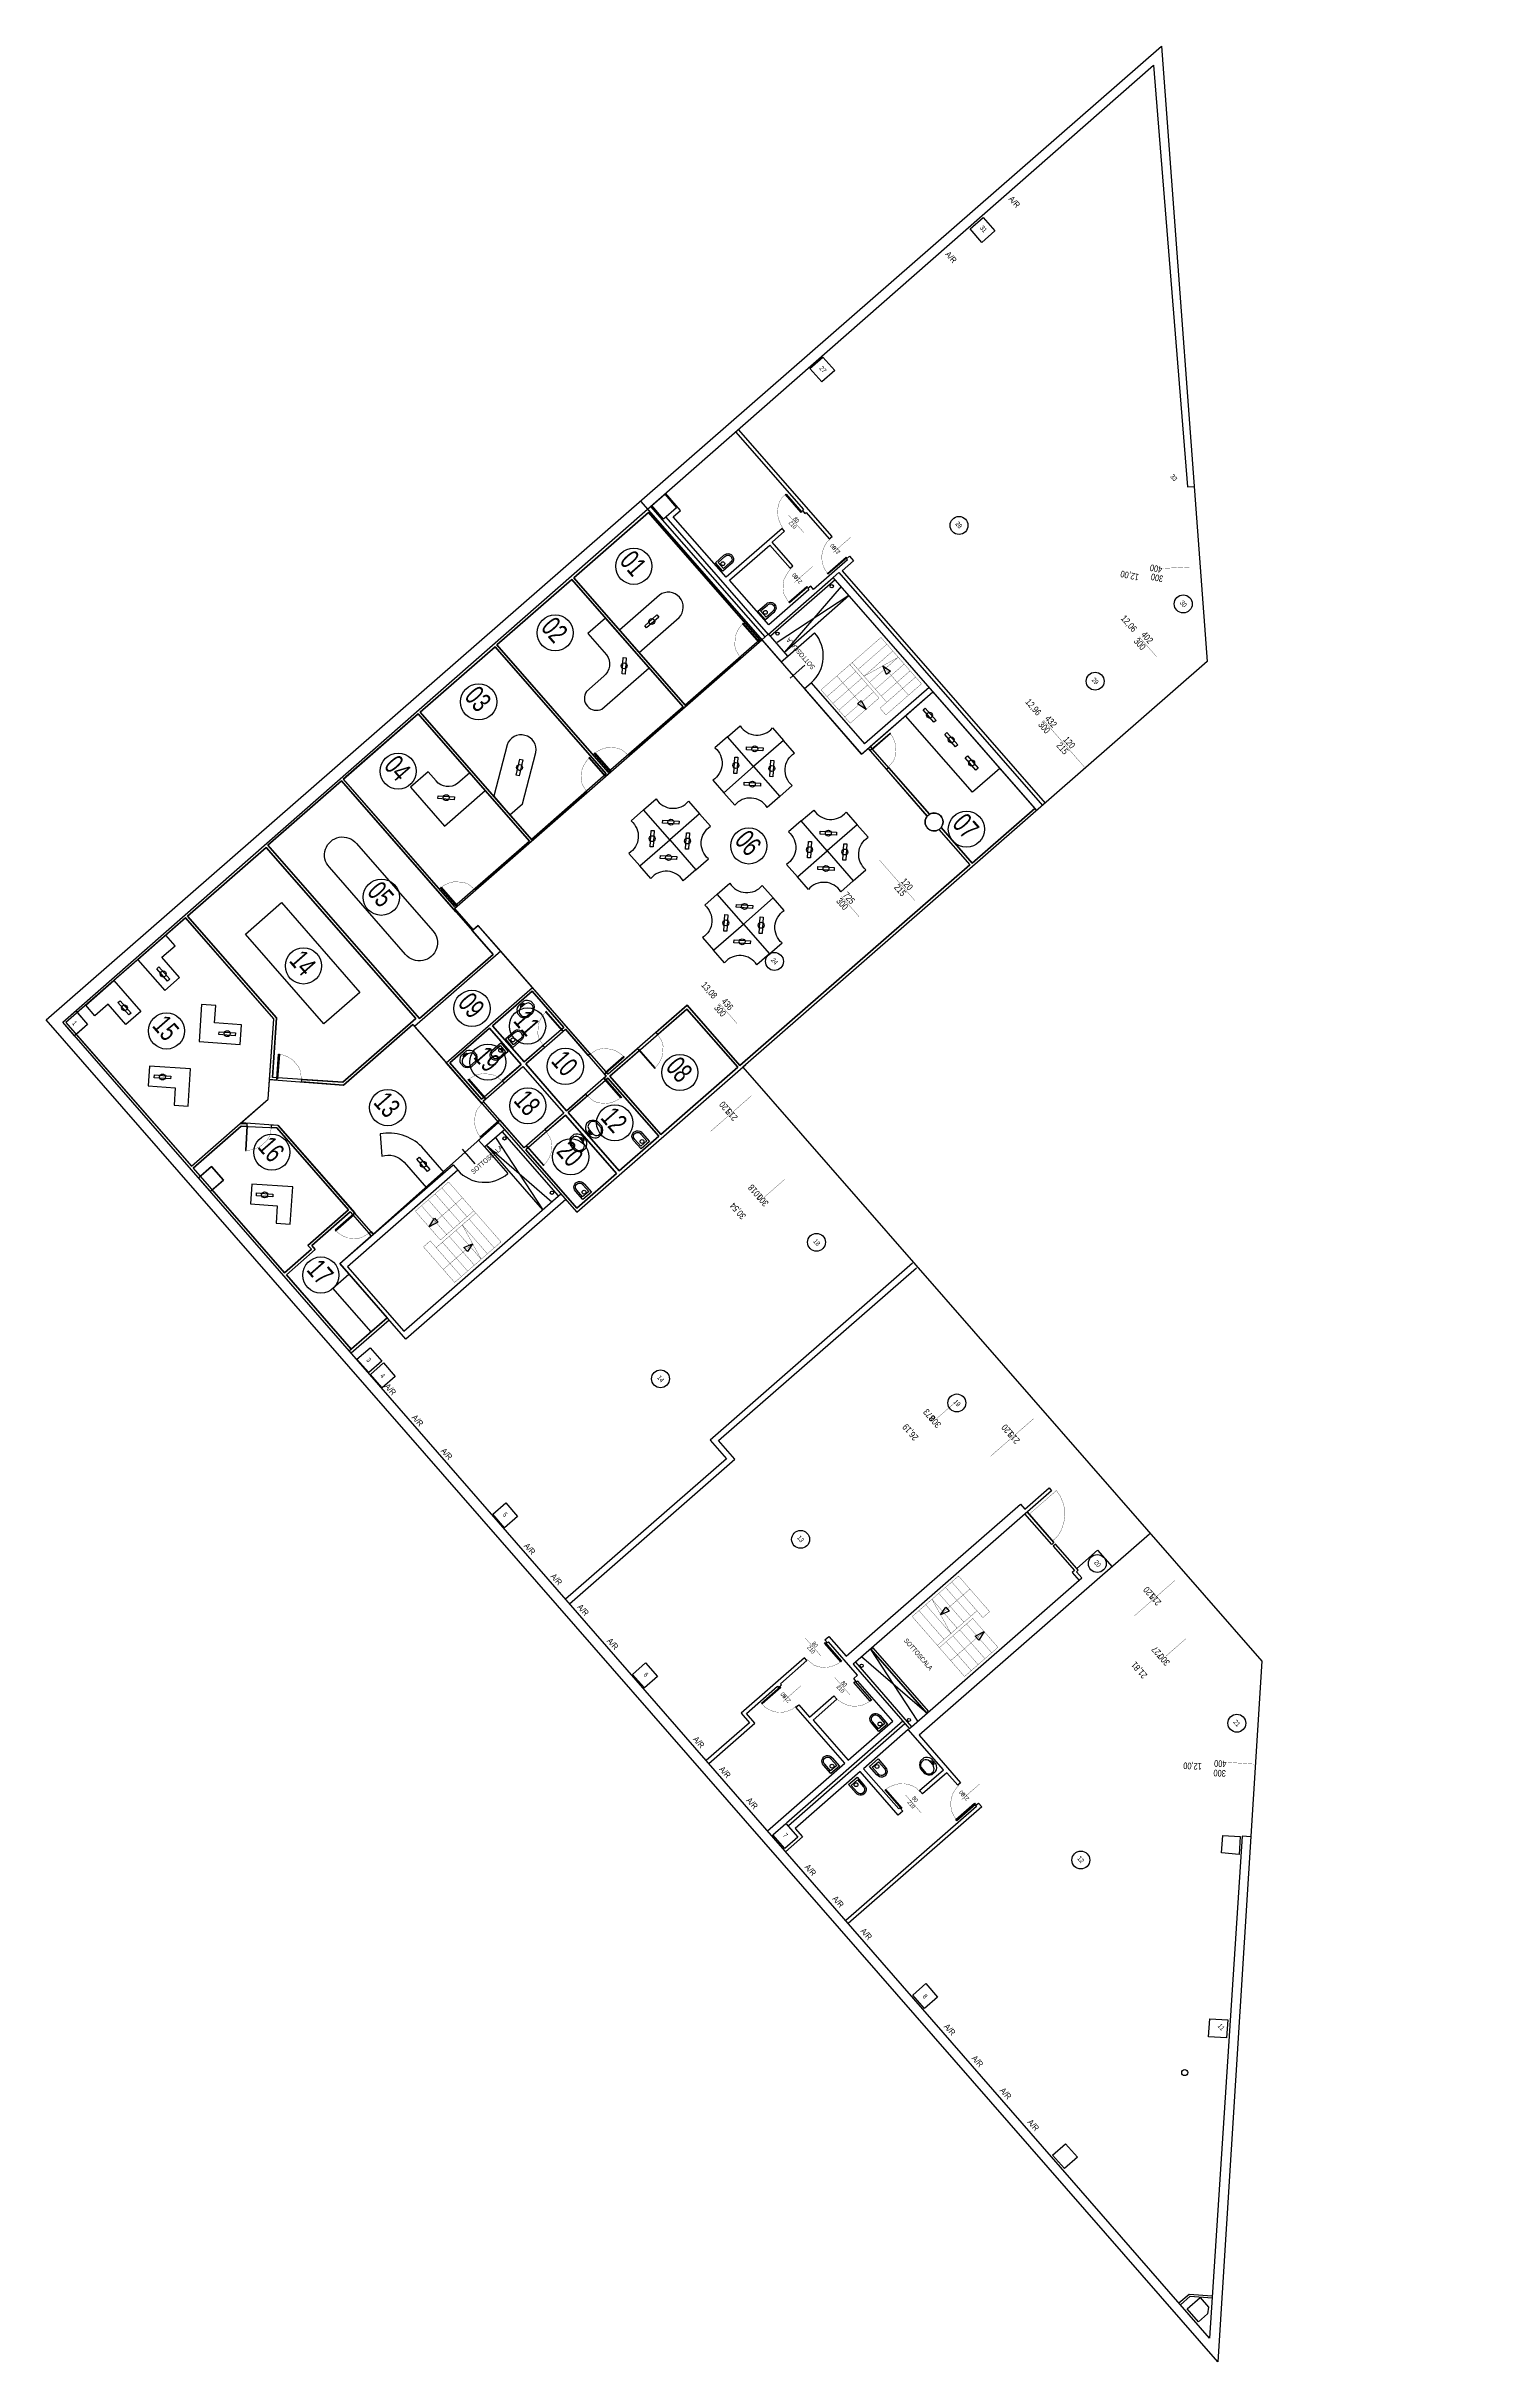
# Model space of a CAD drawing. Header units: inches. Extents: x -72.8 to -24.6, y 51.2 to 129.6.
import ezdxf

# ---------------------------------------------------------------- set-up
doc = ezdxf.new("R2010")
doc.units = ezdxf.units.IN
doc.header["$MEASUREMENT"] = 0
doc.linetypes.add('atContinuous2', pattern=[0])
for name, color, linetype in [('Computer', 200, 'Continuous'), ('Desk', 32, 'Continuous'), ('MURI', 252, 'Continuous'), ('PORTE', 170, 'Continuous'), ('Room', 40, 'Continuous'), ('Sink', 241, 'Continuous'), ('TESTO', 7, 'Continuous'), ('Water', 141, 'Continuous')]:
    doc.layers.add(name, color=color, linetype=linetype)
doc.styles.add('Style13', font='arial.ttf', dxfattribs={"height": 0.2})

# ---------------------------------------------------------------- blocks, each defined once
blk = doc.blocks.new('Water')
for points in [[(-0.191, 0), (-0.191, 0.381, -1.068886), (0.191, 0.381), (0.191, 0)], [(0.14, 0.076), (-0.14, 0.076), (-0.14, 0.381, -1.090909), (0.14, 0.381)]]:
    blk.add_lwpolyline(points, format="xyb", close=True)
blk.add_circle((0.002, 0.167), 0.0651)
blk = doc.blocks.new('Sink')
for points in [[(-0.127, 0, 0.209178), (-0.305, -0.178), (-0.305, -0.33, 0.219637), (-0.102, -0.508), (0.102, -0.508, 0.195887), (0.305, -0.33), (0.305, -0.178, 0.209178), (0.127, 0)], [(0.089, -0.102), (-0.102, -0.102, 0.265564), (-0.254, -0.229), (-0.254, -0.33, 0.236068), (-0.127, -0.457), (0.127, -0.457, 0.2), (0.254, -0.33), (0.254, -0.229), (0.203, -0.152)]]:
    blk.add_lwpolyline(points, format="xyb", close=True)
for centre, radius in [((-0.064, -0.067), 0.0163), ((0, -0.049), 0.027), ((0.063, -0.067), 0.0163)]:
    blk.add_circle(centre, radius)
blk = doc.blocks.new('Computer')
blk.add_lwpolyline([(-0.278, 0.048), (0.277, 0.05), (0.278, -0.05), (-0.278, -0.05)], close=True)
blk.add_circle((0, 0), 0.1)

msp = doc.modelspace()

# ---------------------------------------------------------------- linework, layer by layer
at = {"layer": 'Desk'}
for points in [[(-52.741, 109.039), (-51.39, 110.22, 0.923427), (-52.054, 110.98), (-53.405, 109.799)], [(-53.877, 110.202), (-54.476, 109.679), (-53.845, 108.957, -0.408731), (-53.938, 108.235), (-54.522, 107.724, 0.774023), (-53.998, 107.125), (-52.405, 108.518)], [(-56.683, 103.92), (-56.232, 105.657, 0.923427), (-57.209, 105.911), (-57.66, 104.173), (-57.111, 103.546)], [(-48.867, 105.178), (-49.75, 106.189), (-50.175, 105.817, -0.508486), (-50.249, 104.72), (-49.878, 104.295)], [(-48.867, 105.178), (-49.75, 106.189), (-49.325, 106.56, 0.508486), (-48.228, 106.486), (-47.856, 106.061)], [(-48.867, 105.178), (-47.984, 104.167), (-47.559, 104.539, -0.508486), (-47.485, 105.636), (-47.856, 106.061)], [(-57.947, 104.366), (-58.47, 104.965), (-58.884, 104.603, -0.408731), (-59.607, 104.696), (-59.877, 105.004), (-60.476, 104.481), (-59.324, 103.163)], [(-48.867, 105.178), (-47.984, 104.167), (-48.409, 103.796, 0.508486), (-49.506, 103.87), (-49.878, 104.295)], [(-51.704, 102.699), (-52.587, 103.71), (-53.012, 103.338, -0.508486), (-53.086, 102.241), (-52.714, 101.816)], [(-51.704, 102.699), (-52.587, 103.71), (-52.162, 104.081, 0.508486), (-51.065, 104.008), (-50.693, 103.582)], [(-51.704, 102.699), (-50.821, 101.689), (-50.396, 102.06, -0.508486), (-50.322, 103.157), (-50.693, 103.582)], [(-46.375, 102.326), (-47.258, 103.337), (-46.833, 103.708, 0.508486), (-45.736, 103.635), (-45.364, 103.209)], [(-62.304, 102.576), (-59.725, 99.624, -1.024977), (-60.643, 98.821), (-63.223, 101.774, -1.024977)], [(-51.704, 102.699), (-50.821, 101.689), (-51.246, 101.317, 0.508486), (-52.343, 101.391), (-52.714, 101.816)], [(-46.375, 102.326), (-47.258, 103.337), (-47.683, 102.965, -0.508486), (-47.757, 101.868), (-47.386, 101.443)], [(-46.375, 102.326), (-45.492, 101.316), (-45.067, 101.687, -0.508486), (-44.993, 102.784), (-45.364, 103.209)], [(-46.375, 102.326), (-45.492, 101.316), (-45.917, 100.944, 0.508486), (-47.014, 101.018), (-47.386, 101.443)], [(-49.212, 99.847), (-50.095, 100.858), (-49.67, 101.23, 0.508486), (-48.573, 101.156), (-48.201, 100.731)], [(-49.212, 99.847), (-50.095, 100.858), (-50.52, 100.487, -0.508486), (-50.594, 99.389), (-50.222, 98.964)], [(-49.212, 99.847), (-48.329, 98.837), (-47.904, 99.208, -0.508486), (-47.83, 100.305), (-48.201, 100.731)], [(-49.212, 99.847), (-48.329, 98.837), (-48.754, 98.465, 0.508486), (-49.851, 98.539), (-50.222, 98.964)], [(-59.337, 91.443), (-60.097, 92.313, 0.248683), (-61.502, 92.747), (-61.451, 91.995, -0.290931), (-60.694, 91.791), (-59.934, 90.922)]]:
    msp.add_lwpolyline(points, format="xyb", close=True, dxfattribs=at)
for points in [[(-42.797, 107.706), (-40.534, 105.116), (-41.458, 104.309), (-43.721, 106.899)], [(-64.844, 100.573), (-62.191, 97.536), (-63.41, 96.471), (-66.063, 99.507)], [(-68.292, 98.035), (-68.888, 98.725), (-68.444, 99.113), (-68.758, 99.473), (-69.708, 98.642), (-68.795, 97.596)], [(-70.106, 96.451), (-70.709, 97.134), (-71.153, 96.745), (-71.468, 97.105), (-70.517, 97.935), (-69.603, 96.89)], [(-66.199, 96.442), (-67.108, 96.508), (-67.068, 97.097), (-67.545, 97.129), (-67.629, 95.87), (-66.244, 95.776)], [(-69.349, 94.373), (-68.44, 94.307), (-68.479, 93.718), (-68.003, 93.686), (-67.918, 94.945), (-69.304, 95.038)], [(-65.893, 90.38), (-64.984, 90.314), (-65.023, 89.725), (-64.547, 89.693), (-64.462, 90.953), (-65.848, 91.046)], [(-61.809, 86.051), (-63.102, 87.531), (-62.56, 88.005), (-61.266, 86.524)]]:
    msp.add_lwpolyline(points, close=True, dxfattribs=at)
at = {"layer": 'MURI'}
for p, q in [((-49.474, 116.506), (-47.175, 113.875)), ((-46.209, 112.963), (-49.378, 116.59)), ((-51.337, 113.849), (-51.843, 114.427)), ((-52.423, 113.774), (-54.95, 111.566)), ((-52.694, 114.165), (-47.936, 108.718)), ((-48.659, 109.467), (-52.423, 113.774)), ((-52.418, 113.85), (-48.589, 109.466)), ((-52.418, 113.849), (-48.588, 109.467)), ((-48.474, 109.567), (-52.349, 113.983)), ((-51.586, 113.632), (-51.337, 113.849)), ((-49.797, 111.584), (-51.586, 113.632)), ((-47.175, 113.875), (-47.213, 113.841)), ((-47.213, 113.841), (-47.129, 113.746)), ((-47.129, 113.746), (-47.091, 113.779)), ((-47.091, 113.779), (-46.305, 112.88)), ((-51.842, 113.616), (-48.378, 109.651)), ((-47.902, 113.239), (-49.797, 111.584)), ((-48.24, 112.776), (-47.818, 113.144)), ((-47.818, 113.144), (-47.902, 113.239)), ((-46.305, 112.88), (-46.209, 112.963)), ((-49.677, 111.486), (-48.318, 112.673)), ((-48.318, 112.673), (-47.633, 111.888)), ((-47.537, 111.972), (-48.24, 112.776)), ((-45.686, 112.172), (-46.835, 111.168)), ((-45.49, 112.14), (-45.873, 111.806)), ((-45.72, 112.21), (-45.624, 112.294)), ((-45.686, 112.172), (-45.72, 112.21)), ((-45.624, 112.294), (-45.49, 112.14)), ((-55.017, 111.508), (-57.55, 109.295)), ((-51.253, 107.2), (-55.017, 111.508)), ((-54.95, 111.566), (-51.186, 107.259)), ((-48.356, 109.974), (-49.677, 111.486)), ((-48.378, 109.651), (-46.177, 111.574)), ((-46.11, 111.498), (-48.292, 109.591)), ((-45.909, 111.268), (-47.824, 109.055)), ((-47.633, 111.888), (-47.537, 111.972)), ((-46.935, 111.283), (-47.031, 111.199)), ((-46.835, 111.168), (-46.935, 111.283)), ((-46.177, 111.574), (-45.986, 111.741)), ((-39.286, 103.689), (-46.177, 111.574)), ((-45.986, 111.741), (-39.095, 103.856)), ((-45.873, 111.806), (-38.999, 103.94)), ((-46.997, 111.161), (-48.356, 109.974)), ((-45.642, 110.962), (-48.072, 109.378)), ((-47.824, 109.055), (-45.642, 110.962)), ((-47.031, 111.199), (-46.997, 111.161)), ((-57.617, 109.236), (-60.15, 107.023)), ((-53.853, 104.928), (-57.617, 109.236)), ((-57.55, 109.295), (-53.786, 104.987)), ((-48.698, 109.432), (-48.659, 109.467)), ((-48.668, 109.397), (-48.698, 109.432)), ((-48.588, 109.467), (-48.668, 109.397)), ((-48.589, 109.466), (-48.668, 109.397)), ((-48.589, 109.466), (-48.629, 109.432)), ((-48.358, 109.668), (-48.588, 109.467)), ((-47.705, 108.919), (-48.358, 109.668)), ((-47.936, 108.718), (-47.705, 108.919)), ((-49.308, 108.838), (-53.078, 105.544)), ((-51.186, 107.259), (-49.338, 108.873)), ((-47.147, 107.816), (-46.916, 108.017)), ((-45.212, 105.596), (-47.147, 107.816)), ((-46.916, 108.017), (-45.109, 105.949)), ((-45.212, 105.596), (-42.797, 107.706)), ((-42.927, 107.855), (-45.109, 105.949)), ((-60.217, 106.964), (-62.75, 104.751)), ((-56.453, 102.656), (-60.217, 106.964)), ((-60.15, 107.023), (-56.385, 102.715)), ((-51.253, 107.2), (-53.109, 105.578)), ((-44.988, 105.792), (-44.927, 105.722)), ((-44.856, 105.784), (-44.927, 105.722)), ((-44.917, 105.854), (-44.856, 105.784)), ((-53.786, 104.987), (-53.74, 105.026)), ((-53.74, 105.026), (-53.71, 104.992)), ((-53.109, 105.578), (-53.078, 105.544)), ((-44.375, 105.09), (-44.304, 105.152)), ((-42.988, 103.503), (-44.375, 105.09)), ((-44.304, 105.152), (-42.916, 103.564)), ((-62.817, 104.692), (-65.3, 102.522)), ((-58.942, 100.257), (-62.817, 104.692)), ((-62.75, 104.751), (-58.985, 100.443)), ((-54.499, 104.302), (-58.278, 101)), ((-56.385, 102.715), (-54.53, 104.337)), ((-54.53, 104.337), (-54.499, 104.302)), ((-53.898, 104.889), (-53.853, 104.928)), ((-53.868, 104.854), (-53.898, 104.889)), ((-53.71, 104.992), (-53.868, 104.854)), ((-41.468, 101.906), (-39.348, 103.759)), ((-58.309, 101.035), (-56.453, 102.656)), ((-42.593, 103.051), (-41.551, 101.858)), ((-42.523, 103.114), (-41.468, 101.906)), ((-65.366, 102.437), (-68.022, 100.116)), ((-60.294, 96.657), (-65.366, 102.437)), ((-65.3, 102.522), (-60.168, 96.648)), ((-49.332, 95.059), (-41.551, 101.858)), ((-58.91, 100.448), (-58.989, 100.379)), ((-58.989, 100.379), (-58.908, 100.287)), ((-58.985, 100.443), (-58.94, 100.483)), ((-58.94, 100.483), (-58.91, 100.448)), ((-58.278, 101), (-58.309, 101.035)), ((-68.091, 100.055), (-72.138, 96.519)), ((-65.096, 96.641), (-68.088, 100.058)), ((-68.022, 100.116), (-65.007, 96.68)), ((-58.908, 100.287), (-58.942, 100.257)), ((-58.39, 99.625), (-58.186, 99.804)), ((-57.684, 98.818), (-58.39, 99.625)), ((-58.186, 99.804), (-57.421, 98.929)), ((-57.421, 98.929), (-60.338, 96.381)), ((-60.168, 96.648), (-57.684, 98.818)), ((-59.269, 95.157), (-56.352, 97.705)), ((-56.363, 97.577), (-57.704, 96.405)), ((-55.293, 96.353), (-56.363, 97.577)), ((-54.392, 95.462), (-56.352, 97.705)), ((-72.138, 96.519), (-67.888, 91.656)), ((-65.243, 94.589), (-65.096, 96.641)), ((-65.007, 96.68), (-65.143, 94.668)), ((-62.763, 94.499), (-60.294, 96.657)), ((-60.397, 96.448), (-62.744, 94.397)), ((-60.397, 96.448), (-60.338, 96.381)), ((-57.704, 96.405), (-56.635, 95.181)), ((-52.166, 96.185), (-51.117, 97.101)), ((-51.124, 96.972), (-52.105, 96.115)), ((-49.4, 95), (-51.124, 96.972)), ((-51.117, 97.101), (-49.333, 95.058)), ((-59.14, 95.15), (-57.798, 96.323)), ((-57.798, 96.323), (-56.729, 95.099)), ((-56.635, 95.181), (-55.993, 95.742)), ((-55.934, 95.674), (-56.576, 95.113)), ((-55.993, 95.742), (-55.934, 95.674)), ((-55.363, 96.292), (-55.293, 96.353)), ((-55.304, 96.225), (-55.363, 96.292)), ((-55.235, 96.286), (-55.304, 96.225)), ((-54.462, 95.401), (-55.235, 96.286)), ((-52.795, 95.631), (-53.786, 94.765)), ((-52.795, 95.631), (-52.736, 95.563)), ((-52.105, 96.115), (-52.166, 96.185)), ((-58.063, 93.778), (-59.269, 95.157)), ((-58.07, 93.927), (-59.14, 95.15)), ((-56.729, 95.099), (-57.371, 94.538)), ((-57.312, 94.47), (-56.67, 95.032)), ((-56.67, 95.032), (-55.289, 93.451)), ((-56.576, 95.113), (-55.195, 93.533)), ((-54.847, 90.093), (-49.124, 95.091)), ((-54.392, 95.462), (-54.462, 95.401)), ((-53.91, 94.77), (-53.842, 94.828)), ((-53.786, 94.765), (-53.842, 94.828)), ((-52.736, 95.563), (-53.728, 94.697)), ((-52.004, 92.724), (-49.4, 95)), ((-65.006, 94.568), (-65.243, 94.585)), ((-65.143, 94.668), (-65, 94.657)), ((-65, 94.657), (-65.006, 94.568)), ((-64.163, 94.504), (-64.157, 94.593)), ((-62.744, 94.397), (-64.163, 94.504)), ((-64.157, 94.593), (-62.763, 94.499)), ((-57.371, 94.538), (-57.312, 94.47)), ((-55.195, 93.533), (-54.555, 94.093)), ((-54.555, 94.093), (-54.496, 94.026)), ((-53.923, 94.645), (-53.854, 94.706)), ((-53.864, 94.578), (-53.923, 94.645)), ((-53.854, 94.706), (-53.91, 94.77)), ((-53.795, 94.638), (-53.864, 94.578)), ((-52.071, 92.666), (-53.795, 94.638)), ((-53.728, 94.697), (-52.004, 92.724)), ((-58.001, 93.987), (-58.07, 93.927)), ((-58.063, 93.778), (-57.994, 93.838)), ((-57.942, 93.92), (-58.012, 93.859)), ((-58.012, 93.859), (-58.012, 93.859)), ((-58.012, 93.859), (-57.994, 93.838)), ((-57.942, 93.92), (-58.001, 93.987)), ((-55.289, 93.451), (-55.93, 92.892)), ((-55.871, 92.824), (-55.23, 93.384)), ((-55.23, 93.384), (-53.506, 91.411)), ((-54.496, 94.026), (-55.137, 93.466)), ((-55.137, 93.466), (-53.413, 91.493)), ((-67.888, 91.656), (-66.236, 93.1)), ((-66.201, 93.009), (-67.828, 91.587)), ((-66.236, 93.1), (-66.012, 93.089)), ((-66.017, 92.999), (-66.201, 93.009)), ((-66.012, 93.089), (-66.017, 92.999)), ((-65.183, 92.957), (-65.179, 93.047)), ((-64.998, 92.948), (-65.183, 92.957)), ((-64.956, 93.036), (-65.179, 93.047)), ((-62.574, 90.174), (-64.998, 92.948)), ((-64.956, 93.036), (-62.365, 90.071)), ((-58.175, 92.537), (-57.498, 93.128)), ((-58.175, 92.537), (-57.974, 92.306)), ((-57.974, 92.306), (-57.297, 92.897)), ((-57.603, 92.629), (-56.002, 90.179)), ((-57.442, 93.207), (-57.513, 93.144)), ((-57.464, 93.088), (-57.513, 93.144)), ((-57.464, 93.088), (-54.847, 90.093)), ((-56.631, 92.279), (-57.442, 93.207)), ((-57.386, 93.143), (-57.442, 93.207)), ((-55.466, 90.648), (-57.373, 92.829)), ((-55.93, 92.892), (-55.871, 92.824)), ((-53.413, 91.493), (-52.071, 92.666)), ((-62.872, 88.362), (-59.038, 91.703)), ((-59.038, 91.703), (-58.876, 91.517)), ((-56.002, 90.179), (-57.909, 92.361)), ((-57.909, 92.361), (-55.696, 90.447)), ((-56.561, 92.34), (-56.631, 92.279)), ((-56.572, 92.212), (-56.502, 92.272)), ((-54.848, 90.239), (-56.572, 92.212)), ((-56.502, 92.272), (-56.561, 92.34)), ((-67.828, 91.587), (-64.738, 88.05)), ((-58.876, 91.517), (-62.609, 88.254)), ((-53.506, 91.411), (-54.848, 90.239)), ((-63.945, 88.976), (-62.574, 90.174)), ((-60.702, 86.072), (-55.39, 90.714)), ((-55.223, 90.523), (-60.631, 85.797)), ((-62.514, 90.105), (-63.817, 88.966)), ((-62.432, 90.012), (-62.514, 90.105)), ((-62.365, 90.071), (-62.432, 90.012)), ((-61.88, 89.38), (-61.813, 89.439)), ((-61.805, 89.294), (-61.88, 89.38)), ((-61.813, 89.439), (-61.738, 89.353)), ((-64.738, 88.05), (-63.829, 88.844)), ((-63.703, 88.835), (-64.678, 87.982)), ((-63.829, 88.844), (-63.945, 88.976)), ((-63.817, 88.966), (-63.703, 88.835)), ((-64.678, 87.982), (-62.479, 85.465)), ((-60.631, 85.797), (-62.872, 88.362)), ((-62.609, 88.254), (-60.702, 86.072)), ((-43.488, 88.373), (-50.34, 82.386)), ((-50.053, 82.367), (-43.356, 88.219)), ((-62.553, 85.403), (-61.266, 86.524)), ((-61.2, 86.448), (-62.485, 85.324)), ((-50.34, 82.386), (-49.788, 81.754)), ((-49.501, 81.735), (-50.053, 82.367)), ((-49.788, 81.754), (-55.229, 77)), ((-55.096, 76.846), (-49.501, 81.735)), ((-39.69, 80.048), (-38.867, 80.767)), ((-38.867, 80.767), (-38.783, 80.671)), ((-45.735, 75.069), (-39.84, 80.22)), ((-38.783, 80.671), (-45.424, 74.868)), ((-39.84, 80.22), (-39.69, 80.048)), ((-39.606, 79.952), (-38.703, 78.919)), ((-38.703, 78.919), (-39.606, 79.952)), ((-35.469, 79.196), (-43.267, 72.399)), ((-38.78, 78.852), (-39.683, 79.885)), ((-38.703, 78.919), (-38.78, 78.852)), ((-38.653, 78.861), (-38.73, 78.794)), ((-38.73, 78.794), (-38.01, 77.971)), ((-37.934, 78.038), (-38.653, 78.861)), ((-37.934, 78.038), (-37.226, 78.657)), ((-37.226, 78.657), (-36.734, 78.093)), ((-43.518, 72.686), (-37.757, 77.72)), ((-38.01, 77.971), (-38.087, 77.904)), ((-38.087, 77.904), (-37.853, 77.636)), ((-37.941, 77.931), (-37.884, 77.981)), ((-37.757, 77.72), (-37.941, 77.931)), ((-37.884, 77.981), (-37.934, 78.038)), ((-46.454, 75.622), (-46.32, 75.739)), ((-46.371, 75.526), (-46.454, 75.622)), ((-46.333, 75.56), (-46.371, 75.526)), ((-45.346, 74.43), (-46.333, 75.56)), ((-46.32, 75.739), (-45.735, 75.069)), ((-43.307, 72.87), (-44.908, 75.32)), ((-44.908, 75.32), (-43.001, 73.138)), ((-44.891, 75.3), (-44.834, 75.351)), ((-43.018, 73.157), (-44.891, 75.3)), ((-44.834, 75.351), (-42.96, 73.207)), ((-47.143, 75.02), (-49.287, 73.147)), ((-47.959, 74.138), (-47.06, 74.924)), ((-47.06, 74.924), (-47.143, 75.02)), ((-45.424, 74.868), (-45.501, 74.801)), ((-45.501, 74.801), (-43.594, 72.619)), ((-45.424, 74.868), (-43.518, 72.686)), ((-43.001, 73.138), (-45.214, 75.052)), ((-49.108, 73.135), (-48.055, 74.054)), ((-48.055, 74.054), (-48.022, 74.016)), ((-48.022, 74.016), (-47.926, 74.1)), ((-47.926, 74.1), (-47.959, 74.138)), ((-46.973, 73.009), (-46.15, 73.728)), ((-46.15, 73.728), (-46.049, 73.613)), ((-45.48, 74.313), (-45.346, 74.43)), ((-45.379, 74.199), (-45.48, 74.313)), ((-45.341, 74.232), (-45.379, 74.199)), ((-44.154, 72.873), (-45.341, 74.232)), ((-49.287, 73.147), (-49.003, 72.821)), ((-48.823, 72.809), (-49.108, 73.135)), ((-47.436, 73.346), (-47.341, 73.43)), ((-45.781, 71.452), (-47.436, 73.346)), ((-47.341, 73.43), (-46.973, 73.009)), ((-46.049, 73.613), (-46.853, 72.911)), ((-46.853, 72.911), (-45.666, 71.552)), ((-45.666, 71.552), (-44.154, 72.873)), ((-42.96, 73.207), (-43.018, 73.157)), ((-49.003, 72.821), (-50.47, 71.539)), ((-50.387, 71.443), (-48.823, 72.809)), ((-43.812, 72.868), (-47.754, 69.423)), ((-47.688, 69.346), (-43.745, 72.792)), ((-43.633, 72.586), (-45.145, 71.265)), ((-42.445, 71.227), (-43.633, 72.586)), ((-43.594, 72.619), (-43.518, 72.686)), ((-43.267, 72.399), (-41.862, 70.791)), ((-48.4, 69.163), (-45.781, 71.452)), ((-45.26, 71.164), (-47.46, 69.241)), ((-43.972, 69.691), (-45.26, 71.164)), ((-45.145, 71.265), (-43.957, 69.906)), ((-43.249, 70.525), (-42.445, 71.227)), ((-43.149, 70.41), (-43.249, 70.525)), ((-42.326, 71.129), (-43.149, 70.41)), ((-41.958, 70.708), (-42.326, 71.129)), ((-41.862, 70.791), (-41.958, 70.708)), ((-41.322, 69.981), (-45.749, 66.122)), ((-41.143, 69.969), (-45.661, 66.021)), ((-43.819, 69.824), (-43.972, 69.691)), ((-43.957, 69.906), (-43.919, 69.939)), ((-43.919, 69.939), (-43.819, 69.824)), ((-41.356, 70.019), (-41.26, 70.103)), ((-41.322, 69.981), (-41.356, 70.019)), ((-41.26, 70.103), (-41.143, 69.969)), ((-47.46, 69.241), (-47.21, 68.954)), ((-47.21, 68.954), (-47.782, 68.454)), ((-34.473, 53.183), (-34.13, 53.483)), ((-34.422, 53.126), (-34.099, 53.409)), ((-34.13, 53.483), (-33.344, 53.43)), ((-34.099, 53.409), (-33.348, 53.36))]:
    msp.add_line(p, q, dxfattribs=at)
for points in [[(-35.065, 129.553), (-33.513, 108.734), (-49.226, 95.002), (-31.666, 74.906), (-33.154, 51.196), (-72.8, 96.613)], [(-41.099, 123.763), (-40.698, 123.303), (-41.138, 122.919), (-41.539, 123.378)], [(-46.521, 119.037), (-46.12, 118.577), (-46.56, 118.193), (-46.961, 118.652)], [(-51.873, 114.399), (-51.471, 113.94), (-51.911, 113.555), (-52.313, 114.015)], [(-71.806, 96.909), (-71.404, 96.449), (-71.844, 96.065), (-72.246, 96.524)], [(-67.207, 91.645), (-66.805, 91.186), (-67.245, 90.801), (-67.647, 91.261)], [(-61.846, 85.511), (-61.445, 85.052), (-61.885, 84.667), (-62.287, 85.127)], [(-61.395, 84.995), (-60.994, 84.535), (-61.434, 84.151), (-61.835, 84.61)], [(-57.256, 80.258), (-56.855, 79.799), (-57.295, 79.414), (-57.696, 79.873)], [(-52.523, 74.842), (-52.122, 74.382), (-52.562, 73.998), (-52.963, 74.457)], [(-47.774, 69.406), (-47.372, 68.947), (-47.812, 68.562), (-48.214, 69.022)], [(-32.403, 68.966), (-32.441, 68.356), (-33.032, 68.414), (-32.993, 69.005)], [(-43.041, 63.99), (-42.639, 63.531), (-43.08, 63.146), (-43.481, 63.605)], [(-33.43, 62.803), (-32.82, 62.761), (-32.861, 62.152), (-33.471, 62.193)], [(-38.308, 58.574), (-37.907, 58.114), (-38.347, 57.73), (-38.748, 58.189)], [(-33.759, 53.368), (-33.475, 53.043), (-33.508, 52.811), (-33.815, 52.543), (-34.199, 52.983)]]:
    msp.add_lwpolyline(points, close=True, dxfattribs=at)
for points in [[(-32.039, 68.961), (-32.33, 68.979), (-33.437, 51.995), (-72.246, 96.524), (-35.337, 128.911), (-34.184, 114.643), (-33.955, 114.66)], [(-44.494, 108.589), (-44.236, 108.41), (-44.37, 108.292), (-44.494, 108.589), (-44.494, 108.589)], [(-44.494, 108.589), (-44.236, 108.41), (-44.37, 108.292), (-44.494, 108.589), (-44.494, 108.589)], [(-45.062, 107.114), (-45.356, 107.296), (-45.222, 107.413), (-45.062, 107.114), (-45.062, 107.114)], [(-45.062, 107.114), (-45.356, 107.296), (-45.222, 107.413), (-45.062, 107.114), (-45.062, 107.114)], [(-59.848, 89.597), (-59.666, 89.891), (-59.549, 89.757), (-59.848, 89.597), (-59.848, 89.597)], [(-59.848, 89.597), (-59.666, 89.891), (-59.549, 89.757), (-59.848, 89.597), (-59.848, 89.597)], [(-58.373, 89.03), (-58.552, 88.772), (-58.67, 88.906), (-58.373, 89.03), (-58.373, 89.03)], [(-58.373, 89.03), (-58.552, 88.772), (-58.67, 88.906), (-58.373, 89.03), (-58.373, 89.03)], [(-42.542, 76.475), (-42.363, 76.733), (-42.246, 76.599), (-42.542, 76.475), (-42.542, 76.475)], [(-42.542, 76.475), (-42.363, 76.733), (-42.246, 76.599), (-42.542, 76.475), (-42.542, 76.475)], [(-41.067, 75.908), (-41.249, 75.614), (-41.366, 75.748), (-41.067, 75.908), (-41.067, 75.908)], [(-41.067, 75.908), (-41.249, 75.614), (-41.366, 75.748), (-41.067, 75.908), (-41.067, 75.908)]]:
    msp.add_lwpolyline(points, dxfattribs=at)
at = {"layer": 'MURI', "const_width": 0.00897}
for points in [[(-44.556, 109.548), (-46.585, 107.775)], [(-44.355, 109.318), (-45.331, 108.465)], [(-44.155, 109.089), (-45.131, 108.236)], [(-43.185, 107.978), (-44.556, 109.548)], [(-45.408, 108.398), (-46.384, 107.545)], [(-45.207, 108.169), (-46.183, 107.316)], [(-45.062, 107.114), (-46.049, 108.243)], [(-44.622, 107.499), (-45.609, 108.628)], [(-44.361, 107.355), (-45.532, 108.695)], [(-45.131, 108.236), (-43.971, 108.878)], [(-43.971, 108.878), (-44.947, 108.025)], [(-43.971, 108.878), (-44.947, 108.025)], [(-43.77, 108.648), (-44.746, 107.795)], [(-43.385, 108.208), (-44.591, 107.155)], [(-43.569, 108.419), (-44.545, 107.566)], [(-43.625, 107.594), (-44.494, 108.589)], [(-43.385, 108.208), (-44.361, 107.355)], [(-45.598, 106.646), (-46.585, 107.775)], [(-45.007, 107.939), (-45.983, 107.086)], [(-44.806, 107.709), (-45.782, 106.856)], [(-44.622, 107.499), (-45.598, 106.646)], [(-44.39, 106.925), (-43.185, 107.978)], [(-44.161, 107.126), (-43.185, 107.978)], [(-44.591, 107.155), (-44.39, 106.925)], [(-44.574, 107.135), (-44.39, 106.925)], [(-60.316, 90.133), (-59.187, 91.12)], [(-58.564, 89.943), (-59.417, 90.919)], [(-57.414, 89.091), (-59.187, 91.12)], [(-59.463, 89.157), (-60.316, 90.133)], [(-59.253, 89.341), (-60.106, 90.317)], [(-59.023, 89.542), (-59.876, 90.518)], [(-59.848, 89.597), (-58.719, 90.584)], [(-58.793, 89.743), (-59.646, 90.719)], [(-59.463, 89.157), (-58.334, 90.144)], [(-59.607, 88.897), (-58.267, 90.067)], [(-58.084, 88.506), (-58.937, 89.482)], [(-58.084, 88.506), (-58.937, 89.482)], [(-58.726, 89.666), (-58.084, 88.506)], [(-57.874, 88.69), (-58.726, 89.666)], [(-57.644, 88.891), (-58.497, 89.867)], [(-59.807, 89.126), (-60.037, 88.926)], [(-59.827, 89.11), (-60.037, 88.926)], [(-60.037, 88.926), (-58.984, 87.72)], [(-59.836, 88.696), (-58.984, 87.72)], [(-58.754, 87.921), (-59.807, 89.126)], [(-58.754, 87.921), (-59.607, 88.897)], [(-58.543, 88.105), (-59.396, 89.081)], [(-59.368, 88.16), (-58.373, 89.03)], [(-58.314, 88.305), (-59.167, 89.281)], [(-58.984, 87.72), (-57.414, 89.091)], [(-41.932, 77.785), (-43.501, 76.414)], [(-42.161, 77.584), (-41.308, 76.608)], [(-42.161, 77.584), (-41.108, 76.379)], [(-41.079, 76.809), (-41.932, 77.785)], [(-40.878, 76.579), (-41.932, 77.785)], [(-43.042, 76.815), (-42.189, 75.839)], [(-42.831, 76.999), (-41.978, 76.023)], [(-42.189, 75.839), (-42.831, 76.999)], [(-42.831, 76.999), (-41.978, 76.023)], [(-42.602, 77.2), (-41.749, 76.224)], [(-41.547, 77.345), (-42.542, 76.475)], [(-42.372, 77.4), (-41.519, 76.424)], [(-43.501, 76.414), (-41.728, 74.385)], [(-43.271, 76.614), (-42.418, 75.638)], [(-41.308, 76.608), (-42.648, 75.438)], [(-41.452, 76.348), (-42.581, 75.361)], [(-41.663, 76.164), (-40.81, 75.188)], [(-41.452, 76.348), (-40.599, 75.372)], [(-41.108, 76.379), (-40.878, 76.579)], [(-41.089, 76.395), (-40.878, 76.579)], [(-42.352, 75.562), (-41.499, 74.586)], [(-41.067, 75.908), (-42.197, 74.921)], [(-42.122, 75.762), (-41.269, 74.786)], [(-41.892, 75.963), (-41.039, 74.987)], [(-40.599, 75.372), (-41.728, 74.385)]]:
    msp.add_lwpolyline(points, dxfattribs=at)
at = {"layer": 'MURI'}
for centre, radius in [((-41.916, 113.339), 0.303), ((-46.221, 111.282), 0.054), ((-34.328, 110.683), 0.303), ((-48.059, 109.677), 0.054), ((-37.309, 108.067), 0.303), ((-42.76, 103.303), 0.303), ((-48.161, 98.584), 0.303), ((-57.296, 92.593), 0.054), ((-55.691, 90.755), 0.054), ((-46.738, 89.079), 0.303), ((-52.017, 84.459), 0.303), ((-41.989, 83.642), 0.303), ((-47.276, 79.025), 0.303), ((-37.236, 78.207), 0.303), ((-45.214, 74.748), 0.054), ((-43.609, 72.911), 0.054), ((-32.514, 72.803), 0.303), ((-37.794, 68.173), 0.303), ((-34.277, 60.98), 0.104)]:
    msp.add_circle(centre, radius, dxfattribs=at)
at = {"layer": 'PORTE'}
for p, q in [((-47.705, 108.919), (-46.802, 109.708)), ((-57.974, 92.306), (-57.185, 91.403))]:
    msp.add_line(p, q, dxfattribs=at)
at = {"layer": 'PORTE', "const_width": 0.00897}
for points in [[(-47.866, 113.237), (-47.947, 113.369), (-48.009, 113.517), (-48.052, 113.682), (-48.059, 113.844), (-48.031, 114.005), (-47.985, 114.146), (-47.904, 114.284), (-47.77, 114.401)], [(-46.366, 111.713), (-46.464, 111.864), (-46.526, 112.012), (-46.552, 112.158), (-46.559, 112.32), (-46.53, 112.481), (-46.466, 112.638), (-46.384, 112.777), (-46.269, 112.877)], [(-47.674, 110.738), (-47.755, 110.87), (-47.837, 111.001), (-47.86, 111.183), (-47.867, 111.346), (-47.839, 111.506), (-47.776, 111.628), (-47.695, 111.766), (-47.597, 111.886)], [(-49.22, 110.029), (-49.337, 109.893), (-49.419, 109.754), (-49.483, 109.596), (-49.493, 109.453), (-49.505, 109.274), (-49.462, 109.109), (-49.381, 108.977), (-49.3, 108.846)], [(-54.262, 105.623), (-54.111, 105.721), (-53.963, 105.783), (-53.798, 105.826), (-53.654, 105.816), (-53.475, 105.804), (-53.317, 105.74), (-53.198, 105.642), (-53.078, 105.544)], [(-44.251, 106.313), (-44.153, 106.162), (-44.091, 106.014), (-44.048, 105.849), (-44.058, 105.705), (-44.07, 105.526), (-44.134, 105.368), (-44.233, 105.249), (-44.331, 105.129)], [(-54.42, 105.485), (-54.537, 105.349), (-54.618, 105.211), (-54.683, 105.053), (-54.693, 104.909), (-54.705, 104.73), (-54.662, 104.565), (-54.581, 104.433), (-54.499, 104.302)], [(-59.462, 101.08), (-59.311, 101.177), (-59.163, 101.24), (-58.998, 101.282), (-58.854, 101.273), (-58.675, 101.261), (-58.517, 101.196), (-58.398, 101.098), (-58.278, 101)], [(-55.885, 96.89), (-56.003, 96.754), (-56.084, 96.616), (-56.149, 96.458), (-56.158, 96.314), (-56.17, 96.135), (-56.127, 95.97), (-56.046, 95.838), (-55.965, 95.707)], [(-53.244, 95.351), (-53.381, 95.468), (-53.519, 95.55), (-53.677, 95.614), (-53.82, 95.624), (-54, 95.636), (-54.165, 95.593), (-54.296, 95.512), (-54.428, 95.431)], [(-52.214, 94.965), (-52.097, 95.102), (-52.015, 95.24), (-51.951, 95.398), (-51.941, 95.541), (-51.929, 95.721), (-51.972, 95.886), (-52.053, 96.017), (-52.134, 96.149)], [(-64.941, 95.449), (-64.765, 95.41), (-64.617, 95.348), (-64.471, 95.26), (-64.377, 95.151), (-64.26, 95.015), (-64.195, 94.857), (-64.181, 94.703), (-64.167, 94.549)], [(-58.523, 94.585), (-58.373, 94.683), (-58.224, 94.745), (-58.059, 94.788), (-57.916, 94.778), (-57.737, 94.766), (-57.579, 94.702), (-57.459, 94.604), (-57.34, 94.505)], [(-53.342, 93.98), (-53.493, 93.882), (-53.641, 93.82), (-53.806, 93.777), (-53.949, 93.786), (-54.129, 93.799), (-54.286, 93.863), (-54.406, 93.961), (-54.525, 94.059)], [(-58.107, 92.626), (-58.205, 92.776), (-58.267, 92.925), (-58.31, 93.09), (-58.3, 93.233), (-58.288, 93.412), (-58.223, 93.57), (-58.125, 93.69), (-58.027, 93.809)], [(-66.058, 92.188), (-65.879, 92.204), (-65.724, 92.247), (-65.568, 92.316), (-65.461, 92.412), (-65.328, 92.533), (-65.244, 92.681), (-65.211, 92.832), (-65.178, 92.983)], [(-55.98, 91.674), (-55.863, 91.811), (-55.781, 91.949), (-55.717, 92.107), (-55.707, 92.25), (-55.695, 92.43), (-55.738, 92.595), (-55.819, 92.726), (-55.9, 92.858)], [(-63.03, 89.489), (-62.894, 89.372), (-62.755, 89.291), (-62.598, 89.226), (-62.454, 89.217), (-62.275, 89.204), (-62.11, 89.247), (-61.978, 89.329), (-61.847, 89.41)], [(-38.621, 80.678), (-39.539, 79.876)], [(-38.621, 80.678), (-38.489, 80.489), (-38.396, 80.267), (-38.339, 80.047), (-38.337, 79.813), (-38.37, 79.581), (-38.459, 79.334), (-38.581, 79.127), (-38.753, 78.976)], [(-45.91, 74.883), (-46.041, 74.802), (-46.19, 74.739), (-46.355, 74.697), (-46.517, 74.689), (-46.677, 74.718), (-46.818, 74.764), (-46.938, 74.862), (-47.074, 74.979)], [(-44.918, 73.555), (-45.05, 73.474), (-45.198, 73.412), (-45.344, 73.386), (-45.507, 73.379), (-45.667, 73.407), (-45.825, 73.472), (-45.963, 73.553), (-46.083, 73.651)], [(-47.415, 73.399), (-47.549, 73.282), (-47.697, 73.22), (-47.862, 73.177), (-48.025, 73.17), (-48.185, 73.199), (-48.342, 73.263), (-48.481, 73.345), (-48.581, 73.459)], [(-44.399, 70.566), (-44.268, 70.647), (-44.119, 70.709), (-43.954, 70.752), (-43.792, 70.759), (-43.632, 70.731), (-43.491, 70.685), (-43.352, 70.604), (-43.235, 70.47)], [(-42.002, 69.522), (-42.083, 69.654), (-42.162, 69.821), (-42.188, 69.967), (-42.195, 70.129), (-42.166, 70.29), (-42.121, 70.431), (-42.02, 70.586), (-41.922, 70.705)]]:
    msp.add_lwpolyline(points, dxfattribs=at)
at = {"layer": 'PORTE'}
for points in [[(-47.77, 114.401), (-47.235, 113.789), (-47.254, 113.772), (-47.789, 114.385), (-47.77, 114.401), (-47.77, 114.401)], [(-45.734, 112.265), (-45.717, 112.246), (-46.349, 111.694), (-46.366, 111.713), (-45.734, 112.265), (-45.734, 112.265)], [(-47.062, 111.274), (-47.045, 111.254), (-47.657, 110.719), (-47.674, 110.738), (-47.062, 111.274), (-47.062, 111.274)], [(-49.22, 110.029), (-49.239, 110.012), (-48.687, 109.381), (-48.668, 109.397), (-49.22, 110.029), (-49.22, 110.029)], [(-44.251, 106.313), (-44.234, 106.294), (-44.866, 105.742), (-44.883, 105.761), (-44.251, 106.313), (-44.251, 106.313)], [(-54.42, 105.485), (-54.439, 105.469), (-53.887, 104.837), (-53.868, 104.854), (-54.42, 105.485), (-54.42, 105.485)], [(-54.262, 105.623), (-54.243, 105.64), (-53.691, 105.008), (-53.71, 104.992), (-54.262, 105.623), (-54.262, 105.623)], [(-59.462, 101.08), (-59.443, 101.096), (-58.891, 100.465), (-58.91, 100.448), (-59.462, 101.08), (-59.462, 101.08)], [(-58.927, 100.27), (-58.908, 100.287), (-58.356, 99.655), (-58.375, 99.638), (-58.927, 100.27), (-58.927, 100.27)], [(-55.885, 96.89), (-55.904, 96.874), (-55.353, 96.242), (-55.333, 96.259), (-55.885, 96.89), (-55.885, 96.89)], [(-52.214, 94.965), (-52.195, 94.982), (-52.747, 95.614), (-52.766, 95.597), (-52.214, 94.965), (-52.214, 94.965)], [(-64.941, 95.449), (-64.915, 95.447), (-64.978, 94.61), (-65.004, 94.612), (-64.941, 95.449), (-64.941, 95.449)], [(-53.244, 95.351), (-53.261, 95.37), (-53.893, 94.818), (-53.876, 94.799), (-53.244, 95.351), (-53.244, 95.351)], [(-58.523, 94.585), (-58.504, 94.602), (-57.952, 93.97), (-57.972, 93.954), (-58.523, 94.585), (-58.523, 94.585)], [(-53.342, 93.98), (-53.361, 93.963), (-53.913, 94.595), (-53.894, 94.611), (-53.342, 93.98), (-53.342, 93.98)], [(-66.058, 92.188), (-66.032, 92.187), (-65.99, 93.024), (-66.015, 93.025), (-66.058, 92.188), (-66.058, 92.188)], [(-58.107, 92.626), (-58.124, 92.645), (-57.492, 93.197), (-57.475, 93.178), (-58.107, 92.626), (-58.107, 92.626)], [(-55.98, 91.674), (-55.961, 91.691), (-56.513, 92.323), (-56.532, 92.306), (-55.98, 91.674), (-55.98, 91.674)], [(-63.03, 89.489), (-63.013, 89.47), (-62.382, 90.022), (-62.399, 90.041), (-63.03, 89.489), (-63.03, 89.489)], [(-46.443, 75.531), (-45.891, 74.899), (-45.91, 74.883), (-46.462, 75.514), (-46.443, 75.531), (-46.443, 75.531)], [(-47.967, 74.031), (-47.95, 74.011), (-48.581, 73.459), (-48.598, 73.479), (-47.967, 74.031), (-47.967, 74.031)], [(-45.432, 74.22), (-44.88, 73.589), (-44.918, 73.555), (-45.47, 74.187), (-45.432, 74.22), (-45.432, 74.22)], [(-44.399, 70.566), (-43.847, 69.934), (-43.866, 69.918), (-44.418, 70.549), (-44.399, 70.566), (-44.399, 70.566)], [(-41.387, 70.093), (-41.353, 70.055), (-41.985, 69.503), (-42.019, 69.541), (-41.387, 70.093), (-41.387, 70.093)]]:
    msp.add_lwpolyline(points, dxfattribs=at)
for centre, start, end in [((-47.705, 108.919), 311.14762, 41.14762), ((-57.974, 92.306), 221.14762, 311.14762)]:
    msp.add_arc(centre, 1.198, start, end, dxfattribs=at)
at = {"layer": 'Room'}
for points in [[(-52.423, 113.774), (-48.659, 109.467), (-51.186, 107.259), (-54.95, 111.566)], [(-55.017, 111.508), (-51.253, 107.2), (-53.786, 104.987), (-57.55, 109.295)], [(-57.617, 109.236), (-53.853, 104.928), (-56.385, 102.715), (-60.15, 107.023)], [(-60.217, 106.964), (-56.453, 102.656), (-58.985, 100.443), (-62.749, 104.751)], [(-62.817, 104.692), (-57.684, 98.818), (-60.168, 96.648), (-65.3, 102.522)], [(-65.366, 102.437), (-60.294, 96.657), (-62.763, 94.499), (-65.144, 94.66), (-65.007, 96.68), (-68.022, 100.116)], [(-65.096, 96.641), (-68.084, 100.061), (-71.757, 96.852), (-71.404, 96.449), (-71.786, 96.116), (-67.888, 91.656), (-66.236, 93.1), (-65.29, 93.926)], [(-57.422, 98.929), (-60.338, 96.381), (-59.269, 95.157), (-56.352, 97.705)], [(-56.363, 97.577), (-55.293, 96.353), (-56.635, 95.181), (-57.704, 96.405)], [(-60.397, 96.448), (-57.498, 93.128), (-61.738, 89.353), (-64.956, 93.036), (-66.212, 93.121), (-65.29, 93.926), (-65.243, 94.589), (-62.744, 94.397)], [(-51.124, 96.972), (-49.4, 95), (-52.004, 92.724), (-53.728, 94.697)], [(-59.14, 95.15), (-58.07, 93.927), (-56.729, 95.099), (-57.798, 96.323)], [(-55.235, 96.286), (-53.854, 94.706), (-55.195, 93.533), (-56.576, 95.113)], [(-56.67, 95.032), (-55.289, 93.451), (-56.631, 92.279), (-58.012, 93.859)], [(-53.795, 94.638), (-52.071, 92.666), (-53.413, 91.493), (-55.137, 93.466)], [(-56.572, 92.212), (-54.848, 90.239), (-53.506, 91.411), (-55.23, 93.384)], [(-64.998, 92.948), (-62.574, 90.174), (-63.945, 88.976), (-63.829, 88.844), (-64.738, 88.05), (-67.187, 90.853), (-66.805, 91.186), (-67.207, 91.645), (-67.588, 91.312), (-67.828, 91.587), (-66.201, 93.009)], [(-62.514, 90.105), (-61.805, 89.292), (-62.871, 88.36), (-61.266, 86.524), (-62.479, 85.465), (-64.678, 87.982), (-63.703, 88.835), (-63.817, 88.966)]]:
    msp.add_lwpolyline(points, close=True, dxfattribs=at)
for points in [[(-48.589, 109.466), (-45.212, 105.596), (-44.988, 105.792), (-42.988, 103.503, 0.874782), (-42.593, 103.051), (-41.552, 101.858), (-49.333, 95.059), (-51.117, 97.101), (-53.786, 94.765), (-58.186, 99.804), (-58.356, 99.655), (-58.989, 100.379)], [(-42.797, 107.706), (-39.348, 103.759), (-41.468, 101.906), (-42.523, 103.114, 0.835474), (-42.916, 103.564), (-44.917, 105.854)]]:
    msp.add_lwpolyline(points, format="xyb", close=True, dxfattribs=at)
at = {"layer": 'TESTO'}
for p, q in [((-47.129, 108.608), (-47.625, 108.175)), ((-58.285, 91.73), (-58.718, 92.226))]:
    msp.add_line(p, q, dxfattribs=at)
at = {"layer": 'TESTO', "const_width": 0.00897}
for points in [[(-47.173, 113.1), (-47.691, 113.694)], [(-45.581, 112.939), (-46.174, 112.421)], [(-46.872, 111.945), (-47.485, 111.41)], [(-34.102, 111.932), (-35.006, 111.885)], [(-35.226, 108.891), (-35.828, 109.58)], [(-38.46, 106.065), (-39.062, 106.754)], [(-38.845, 106.505), (-37.658, 105.146)], [(-43.401, 100.634), (-44.605, 102.012)], [(-45.293, 100.095), (-45.895, 100.784)], [(-49.427, 96.482), (-50.029, 97.171)], [(-50.321, 92.832), (-48.943, 94.036)], [(-47.819, 91.205), (-48.508, 90.602)], [(-41.983, 83.715), (-42.672, 83.113)], [(-40.772, 81.904), (-39.394, 83.108)], [(-40.159, 82.439), (-40.848, 81.837)], [(-35.3, 77.032), (-34.611, 77.634)], [(-35.989, 76.43), (-35.3, 77.032)], [(-47.117, 75.684), (-46.581, 75.072)], [(-34.239, 75.664), (-34.928, 75.062)], [(-47.261, 74.073), (-47.874, 73.538)], [(-46.125, 74.357), (-45.607, 73.764)], [(-31.949, 71.421), (-32.846, 71.481)], [(-41.217, 70.748), (-41.829, 70.213)], [(-43.192, 69.764), (-43.727, 70.377)]]:
    msp.add_lwpolyline(points, dxfattribs=at)
at = {"layer": 'TESTO', "linetype": 'atContinuous2'}
for centre in [(-52.921, 111.956), (-55.581, 109.703), (-58.17, 107.368), (-60.894, 105.024), (-41.665, 103.06), (-49.029, 102.494), (-61.464, 100.756), (-64.099, 98.432), (-58.396, 96.994), (-68.733, 96.231), (-56.515, 96.397), (-57.861, 95.176), (-55.237, 95.033), (-51.361, 94.824), (-61.248, 93.636), (-56.506, 93.697), (-53.566, 93.12), (-65.168, 92.128), (-55.056, 91.973), (-63.511, 87.97)]:
    msp.add_circle(centre, 0.613, dxfattribs=at)

# ---------------------------------------------------------------- block references
at = {"layer": 'Computer'}
for p, rotation in [((-52.312, 110.089), 41.36149583160534), ((-53.248, 108.587), 86.21462571930901), ((-42.913, 106.918), 311.1476207643281), ((-48.828, 105.776), 356.1476207643274), ((-42.18, 106.085), 311.1476207643281), ((-56.787, 105.146), 257.3974389358721), ((-49.465, 105.218), 266.1476207643249), ((-48.249, 105.112), 266.1476207643281), ((-41.487, 105.298), 311.1476207643281), ((-59.269, 104.126), 356.2523654066417), ((-48.909, 104.581), 356.1476207643289), ((-52.301, 102.739), 266.1476207643273), ((-51.665, 103.298), 356.147620764329), ((-51.106, 102.659), 266.1476207643271), ((-46.973, 102.366), 266.1476207643266), ((-46.337, 102.925), 356.1476207643273), ((-51.745, 102.102), 356.1476207643291), ((-45.777, 102.286), 266.1476207643265), ((-46.417, 101.729), 356.1476207643273), ((-49.173, 100.446), 356.1476207643288), ((-49.809, 99.887), 266.1476207643271), ((-48.613, 99.807), 266.1476207643269), ((-49.254, 99.25), 356.1476207643281), ((-68.843, 98.16), 311.1476207643281), ((-70.154, 97.014), 311.1476207643281), ((-66.678, 96.14), 356.1476207643294), ((-68.869, 94.674), 176.147620764329), ((-60.041, 91.717), 311.1476207643281), ((-65.413, 90.682), 176.1476207643341)]:
    msp.add_blockref('Computer', p, dxfattribs=dict(at, rotation=rotation))
at = {"layer": 'Sink'}
for p, rotation in [((-56.743, 97.159), 41.14762076432808), ((-58.675, 95.472), 41.14762076432808), ((-54.452, 92.747), 131.1476207643281), ((-54.61, 92.61), 311.1476207643281), ((-42.773, 71.515), 311.1476207643281)]:
    msp.add_blockref('Sink', p, dxfattribs=dict(at, rotation=rotation))
at = {"layer": 'Water'}
for p, rotation in [((-50.033, 111.934), 311.1476207643281), ((-48.595, 110.288), 311.1476207643281), ((-57.295, 95.683), 131.1476207643281), ((-57.138, 95.82), 311.1476207643281), ((-52.532, 92.364), 41.14762076432808), ((-54.496, 90.648), 41.14762076433113), ((-44.482, 72.65), 41.14762076432808), ((-46.105, 71.224), 41.14762076432808), ((-44.798, 71.467), 221.1476207643281), ((-45.508, 70.85), 221.1476207643281)]:
    msp.add_blockref('Water', p, dxfattribs=dict(at, rotation=rotation))

# ---------------------------------------------------------------- texts
at = {"layer": 'TESTO', "style": 'Style13', "width": 0.7}
for s, height, rotation, p in [('A/R', 0.2033, 311.14762, (-40.253, 124.378)), ('31', 0.1627, 311.14762, (-41.22, 123.399)), ('A/R', 0.2033, 311.14762, (-42.397, 122.505)), ('27', 0.1627, 311.14762, (-46.655, 118.649)), ('33', 0.1627, 311.14762, (-34.779, 114.986)), ('80', 0.1423, 311.14762, (-47.538, 113.557)), ('210', 0.1423, 311.14762, (-47.692, 113.423)), ('28', 0.1627, 311.14762, (-42.056, 113.386)), ('28', 0.1627, 311.14762, (-42.056, 113.386)), ('01', 0.671, 311.14762, (-53.431, 112.113)), ('80', 0.1423, 131.14707, (-46.054, 112.593)), ('210', 0.1423, 131.14707, (-45.921, 112.44)), ('80', 0.1423, 131.14707, (-47.346, 111.599)), ('210', 0.1423, 131.14707, (-47.212, 111.446)), ('12,00', 0.2237, 168.05, (-35.812, 111.687)), ('400', 0.2237, 168.05, (-35.021, 111.94)), ('300', 0.2237, 168.05, (-34.987, 111.631)), ('30', 0.1627, 311.14762, (-34.455, 110.713)), ('02', 0.671, 311.14762, (-56.092, 109.861)), ('12,06', 0.2237, 311.14762, (-36.454, 110.181)), ('402', 0.2237, 311.14762, (-35.77, 109.631)), ('SOTTOSCALA', 0.1627, 131.14707, (-46.777, 108.552)), ('300', 0.2237, 311.14762, (-36.019, 109.413)), ('29', 0.1627, 311.14762, (-37.44, 108.104)), ('29', 0.1627, 311.14762, (-37.44, 108.104)), ('03', 0.671, 311.14762, (-58.681, 107.526)), ('12,96', 0.2237, 311.14762, (-39.688, 107.355)), ('300', 0.2237, 311.14762, (-39.254, 106.587)), ('432', 0.2237, 311.14762, (-39.024, 106.788)), ('215', 0.2237, 311.14762, (-38.635, 105.879)), ('120', 0.2237, 311.14762, (-38.405, 106.079)), ('04', 0.671, 311.14762, (-61.405, 105.182)), ('07', 0.671, 311.14762, (-42.176, 103.217)), ('06', 0.671, 311.14762, (-49.539, 102.651)), ('05', 0.671, 311.14762, (-61.975, 100.914)), ('215', 0.2237, 311.14762, (-44.128, 101.079)), ('120', 0.2237, 311.14762, (-43.898, 101.28)), ('300', 0.2237, 311.14762, (-46.086, 100.616)), ('725', 0.2237, 311.14762, (-45.857, 100.817)), ('14', 0.671, 311.14762, (-64.609, 98.589)), ('24', 0.1627, 311.14762, (-48.292, 98.622)), ('09', 0.671, 311.14762, (-58.906, 97.152)), ('13,08', 0.2237, 311.14762, (-50.655, 97.772)), ('436', 0.2237, 311.14762, (-49.971, 97.222)), ('1', 0.163, 311.14762, (-71.942, 96.485)), ('15', 0.671, 311.14762, (-69.243, 96.389)), ('11', 0.671, 311.14762, (-57.025, 96.555)), ('300', 0.2237, 311.14762, (-50.22, 97.004)), ('19', 0.671, 311.14762, (-58.372, 95.334)), ('10', 0.671, 311.14762, (-55.748, 95.191)), ('08', 0.671, 311.14762, (-51.871, 94.982)), ('13', 0.671, 311.14762, (-61.759, 93.793)), ('18', 0.671, 311.14762, (-57.017, 93.855)), ('12', 0.671, 311.14762, (-54.076, 93.278)), ('120', 0.2237, 131.14707, (-49.606, 93.558)), ('215', 0.2237, 131.14707, (-49.388, 93.31)), ('16', 0.671, 311.14762, (-65.678, 92.286)), ('20', 0.671, 311.14762, (-55.567, 92.13)), ('SOTTOSCALA', 0.1627, 41.14707, (-58.34, 91.378)), ('1018', 0.2237, 131.14707, (-48.541, 90.641)), ('30,54', 0.2237, 131.14707, (-49.108, 89.976)), ('300', 0.2237, 131.14707, (-48.341, 90.411)), ('18', 0.1627, 311.14762, (-46.861, 89.105)), ('17', 0.671, 311.14762, (-64.021, 88.128)), ('3', 0.163, 311.14762, (-61.983, 85.088)), ('4', 0.163, 311.14762, (-61.515, 84.552)), ('A/R', 0.2033, 311.14762, (-61.368, 84.191)), ('14', 0.1627, 311.14762, (-52.144, 84.489)), ('A/R', 0.2033, 311.14762, (-60.448, 83.139)), ('873', 0.2237, 131.14707, (-42.705, 83.151)), ('300', 0.2237, 131.14707, (-42.504, 82.921)), ('19', 0.1627, 311.14762, (-42.112, 83.669)), ('26,19', 0.2237, 131.14707, (-43.272, 82.487)), ('120', 0.2237, 131.14707, (-40.056, 82.63)), ('215', 0.2237, 131.14707, (-39.839, 82.381)), ('A/R', 0.2033, 311.14762, (-59.462, 82.01)), ('5', 0.163, 311.14762, (-57.373, 79.852)), ('13', 0.1627, 311.14762, (-47.411, 79.073)), ('A/R', 0.2033, 311.14762, (-56.652, 78.794)), ('A/R', 0.2033, 311.14762, (-55.749, 77.761)), ('20', 0.1627, 311.14762, (-37.362, 78.234)), ('A/R', 0.2033, 311.14762, (-54.846, 76.727)), ('120', 0.2237, 131.14707, (-35.257, 77.137)), ('215', 0.2237, 131.14707, (-35.056, 76.908)), ('A/R', 0.2033, 311.14762, (-53.842, 75.579)), ('210', 0.1423, 311.14762, (-47.067, 75.357)), ('80', 0.1423, 311.14762, (-46.914, 75.491)), ('SOTTOSCALA', 0.1627, 311.14762, (-43.791, 75.587)), ('727', 0.2237, 131.14707, (-34.978, 75.119)), ('6', 0.163, 311.14762, (-52.605, 74.433)), ('21,81', 0.2237, 131.14707, (-35.529, 74.436)), ('300', 0.2237, 131.14707, (-34.761, 74.87)), ('80', 0.1423, 131.14707, (-47.735, 73.727)), ('210', 0.1423, 131.14707, (-47.601, 73.574)), ('210', 0.1423, 311.14762, (-46.075, 74.029)), ('80', 0.1423, 311.14762, (-45.922, 74.163)), ('21', 0.1627, 311.14762, (-32.646, 72.837)), ('A/R', 0.2033, 311.14762, (-50.932, 72.249)), ('A/R', 0.2033, 311.14762, (-50.046, 71.235)), ('12,00', 0.2237, 177.24333, (-33.694, 71.448)), ('400', 0.2237, 177.24333, (-32.86, 71.536)), ('300', 0.2237, 177.24333, (-32.882, 71.213)), ('A/R', 0.2033, 311.14762, (-49.126, 70.182)), ('210', 0.1423, 311.14762, (-43.673, 70.121)), ('80', 0.1423, 311.14762, (-43.52, 70.255)), ('80', 0.1423, 131.14707, (-41.69, 70.402)), ('210', 0.1423, 131.14707, (-41.557, 70.249)), ('7', 0.163, 311.14762, (-47.891, 69)), ('12', 0.1627, 311.14762, (-37.928, 68.221)), ('A/R', 0.2033, 311.14762, (-47.153, 67.924)), ('A/R', 0.2033, 311.14762, (-46.216, 66.852)), ('A/R', 0.2033, 311.14762, (-45.263, 65.761)), ('8', 0.163, 311.14762, (-43.161, 63.548)), ('A/R', 0.2033, 311.14762, (-42.437, 62.526)), ('11', 0.1627, 311.14762, (-33.177, 62.551)), ('A/R', 0.2033, 311.14762, (-41.5, 61.455)), ('A/R', 0.2033, 311.14762, (-40.547, 60.364)), ('A/R', 0.2033, 311.14762, (-39.611, 59.292))]:
    msp.add_text(s, height=height, rotation=rotation, dxfattribs=at).set_placement(p)

doc.saveas('drawing.dxf')
